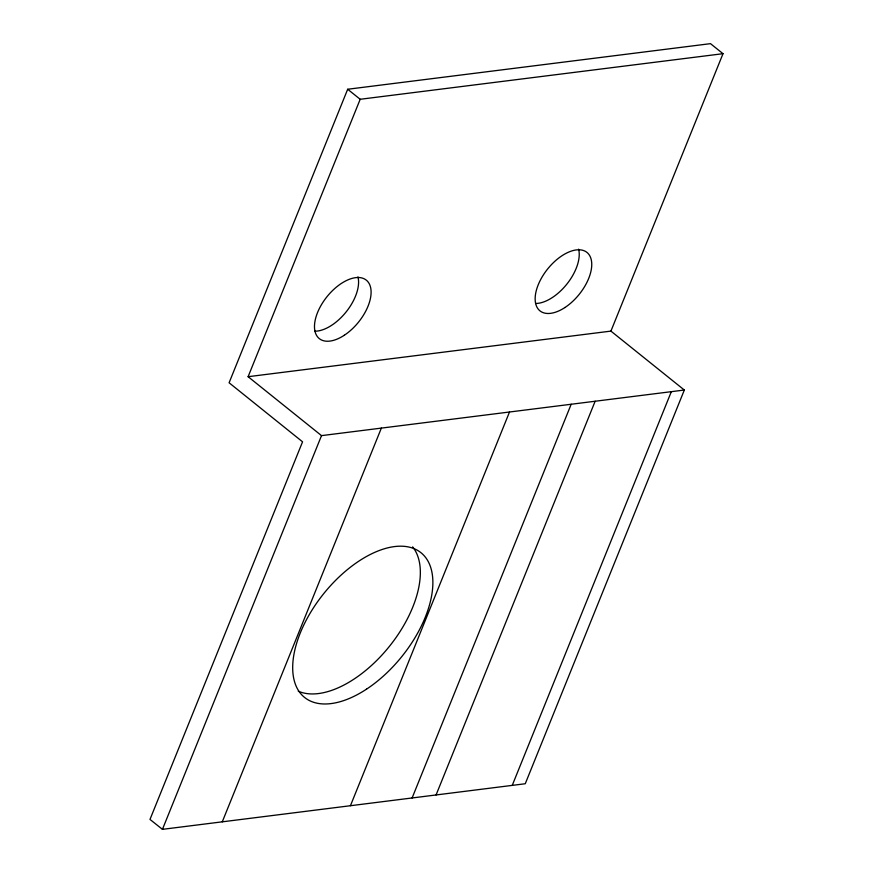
<?xml version="1.0" encoding="UTF-8"?>
<svg xmlns="http://www.w3.org/2000/svg" width="873" height="873" viewBox="0 0 873 873"><rect width="100%" height="100%" fill="white"/><g stroke="black" fill="none" stroke-linecap="round" stroke-linejoin="round"><path stroke-width="1.31" d="M723.008 53.69L710.502 43.65L347.683 89.253L229.097 382.778L302.56 441.814L149.992 819.42L162.443 829.35L525.251 783.747L684.334 390.035L610.925 331.107L248.107 376.7L360.189 99.282L723.008 53.69L610.925 331.107M162.443 829.35L321.515 435.627L684.334 390.035M222.277 821.831L381.359 428.108M350.433 805.724L509.505 412.001M412.111 797.977L571.182 404.254M436.074 794.965L595.146 401.242M512.244 785.384L671.326 391.671M347.683 89.253L360.189 99.282M248.107 376.7L321.515 435.627M357.952 276.894A37.506 20.254 -51.2 0 1 346.341 311.672A37.506 20.254 -51.2 0 1 314.902 331.205M578.603 249.165A37.506 20.254 -51.2 0 1 566.992 283.943A37.506 20.254 -51.2 0 1 535.553 303.477M412.645 546.869A92.876 50.154 -51.2 0 1 390.024 645.594A92.876 50.154 -51.2 0 1 298.25 691.176M564.951 307.514A37.506 20.254 -51.2 0 0 587.158 252.581A37.506 20.254 -51.2 0 0 538.215 284.805A37.506 20.254 -51.2 0 0 564.951 307.514M344.3 335.254A37.506 20.254 -51.2 0 0 366.496 280.309A37.506 20.254 -51.2 0 0 317.554 312.534A37.506 20.254 -51.2 0 0 344.3 335.254M366.507 689.168A92.876 50.154 -51.2 0 0 421.473 553.122A92.876 50.154 -51.2 0 0 300.29 632.925A92.876 50.154 -51.2 0 0 366.507 689.168"/></g></svg>
